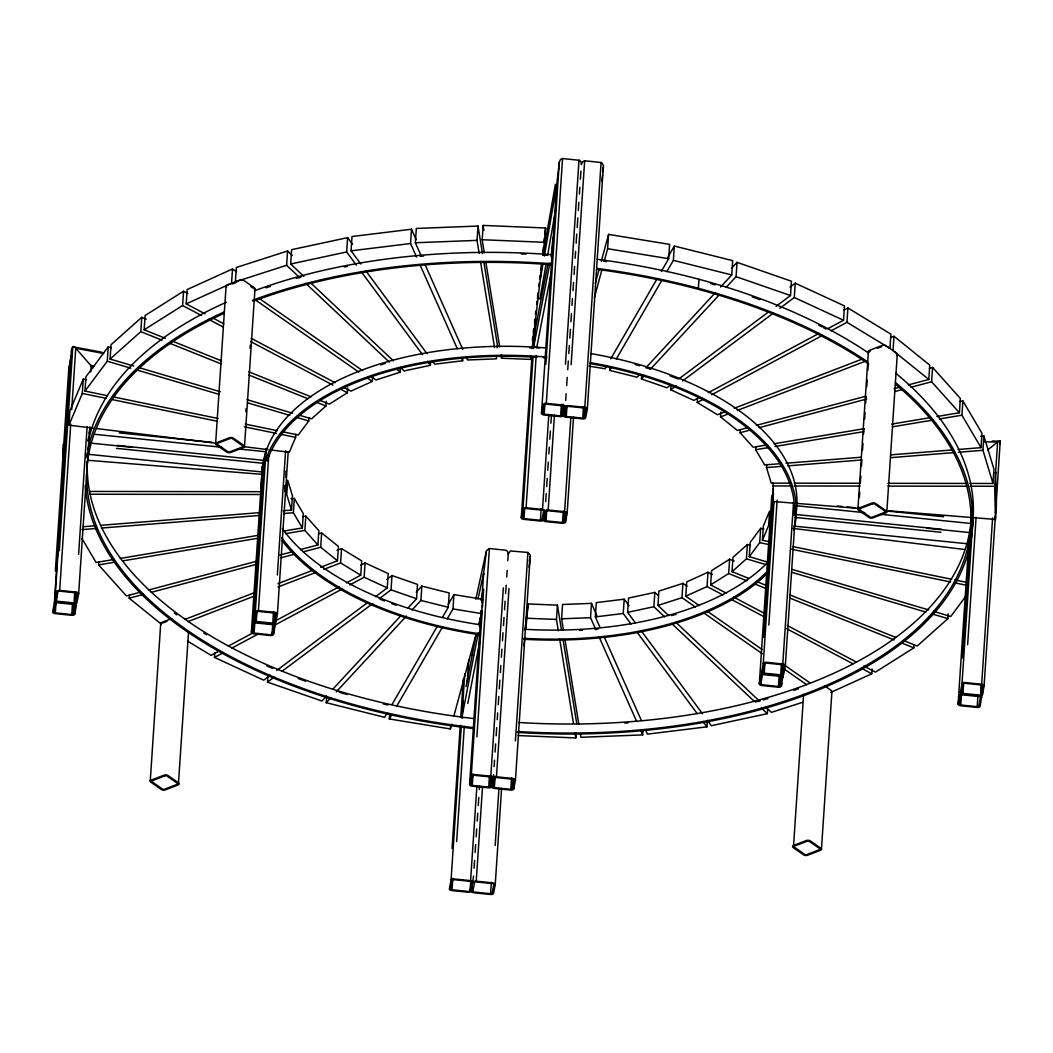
<?xml version="1.0" encoding="UTF-8"?>
<svg xmlns="http://www.w3.org/2000/svg" width="1053" height="1053" viewBox="0 0 1053 1053"><rect width="100%" height="100%" fill="white"/><g stroke="black" fill="none" stroke-linecap="round" stroke-linejoin="round"><path stroke-width="1.5" d="M70.88 358.033L68.998 367.76M92.954 367.918L75.763 348.24C71.249 342.054 70.433 354.295 71.736 357.322M55.361 571.042L68.906 367.01M54.322 603.211A2.843 1.501 3.8 0 1 57.441 602.013L73.868 603.685A2.843 1.501 3.8 0 1 76.408 605.462L74.737 614.096A2.843 1.501 3.8 0 1 71.617 615.294L55.19 613.609A2.843 1.501 3.8 0 1 52.65 611.846L54.322 603.211L70.59 358.375M57.441 602.013A2.843 1.501 3.8 0 1 54.901 600.249L71.156 355.401M59.284 550.811L72.828 346.779L101.891 352.242M55.335 612.872A1.422 0.75 3.8 0 1 54.058 611.99L55.73 603.356A1.422 0.75 3.8 0 1 57.296 602.764L73.723 604.435A1.422 0.75 3.8 0 1 74.987 605.317L73.315 613.952A1.422 0.75 3.8 0 1 71.762 614.544L55.335 612.872L55.98 603.053M56.309 600.394L57.981 591.76A1.422 0.75 3.8 0 1 59.534 591.154L75.974 592.826A1.422 0.75 3.8 0 1 77.238 593.721L75.566 602.342A1.422 0.75 3.8 0 1 74.013 602.948L57.586 601.276A1.422 0.75 3.8 0 1 56.309 600.394L56.744 593.839M93.441 428.163L68.945 425.162L69.906 410.841L83.253 379.119L86.464 379.778M54.901 600.249L56.572 591.615A2.843 1.501 3.8 0 1 59.679 590.417L70.722 424.122M71.696 409.591L75.763 348.24L103.681 353.492M68.945 425.162L82.305 393.44L83.253 379.119M107.432 395.704L84.99 391.071L85.938 376.763L108.209 346.871L111.355 347.806M71.762 614.544L72.525 603.132M73.315 613.952L73.973 604.146M74.013 602.948L74.763 591.536M75.421 598.788L75.855 592.247M78.62 554.312L87.096 426.794M90.742 371.906L91.177 365.404L94.375 365.996M74.737 614.096L74.947 610.819M75.566 602.342L76.224 592.549M73.868 603.685A2.843 1.501 3.8 0 0 76.987 602.487L78.659 593.866L89.334 433.152M89.584 430.624L89.939 426.768M84.99 391.071L107.261 361.192L108.209 346.871M133.705 366.036L110.091 359.034L111.039 344.713L141.747 317.335L146.301 319.164M140.615 592.128L126.36 595.919L98.613 564.908L98.824 561.736M110.091 359.034L140.799 331.642L141.747 317.335M165.413 338.329L144.169 329.8L145.117 315.492L183.577 291.22L187.908 293.511M161.122 623.995L129.19 598.209L129.401 595.037M150.25 781.063L160.727 623.376M144.169 329.8L182.617 305.528L183.577 291.22M204.993 313.833L186.21 303.883L187.158 289.575L232.516 268.949L236.53 271.766M178.51 782.866L168.085 775.574A2.843 1.501 3.8 0 0 164.084 775.166L151.277 780.089A2.843 1.501 3.8 0 0 150.869 782.195L161.306 789.474A2.843 1.501 3.8 0 0 165.308 789.882L178.102 784.959A2.843 1.501 3.8 0 0 178.51 782.866L188.553 631.695M215.615 443.668L226.079 285.982M232.516 268.949L231.555 283.27L186.21 303.883M270.292 675.249L263.711 680.159L214.47 657.414L214.786 652.649M245.849 411.802L246.06 408.551M250.061 348.411L250.272 345.16M244.507 446.604L254.971 288.93M261.907 471.06L262.223 466.387M251.404 632.063L253.075 623.442A2.843 1.501 3.8 0 1 256.195 622.244L272.622 623.916A2.843 1.501 3.8 0 1 275.162 625.679L273.49 634.314A2.843 1.501 3.8 0 1 270.371 635.512L253.944 633.84A2.843 1.501 3.8 0 1 251.404 632.063L262.355 467.19M253.075 623.442L263.776 462.32M252.812 632.208L254.484 623.587A1.422 0.75 3.8 0 1 256.05 622.981L272.477 624.653A1.422 0.75 3.8 0 1 273.741 625.535L272.069 634.169A1.422 0.75 3.8 0 1 270.516 634.775L254.089 633.103A1.422 0.75 3.8 0 1 252.812 632.208L253.036 628.931M256.985 611.675L256.195 622.244A2.843 1.501 3.8 0 1 253.655 620.467L264.356 459.358M253.655 620.467L255.326 611.832L266.172 448.591M254.089 633.103L254.734 623.284M255.379 615.834L255.589 612.662M255.326 611.832A2.843 1.501 3.8 0 1 258.433 610.635L268.765 455.146M286.613 265.29L287.561 250.983L236.32 267.488L235.372 281.809L286.613 265.29L299.75 277.676M303.817 276.373L290.681 264L291.628 249.679L347.622 237.649L352.492 244.243M326.377 696.191L321.928 701.008L267.501 682.12L267.923 675.763M272.069 634.169L272.727 624.39M272.766 623.165A1.422 0.75 3.8 0 0 274.32 622.573L275.991 613.938A1.422 0.75 3.8 0 0 274.728 613.057L258.288 611.385A1.422 0.75 3.8 0 0 256.735 611.977L255.063 620.612A1.422 0.75 3.8 0 0 256.34 621.494L272.766 623.165L273.53 611.74M274.293 617.387L274.609 612.504M273.49 634.314L273.819 629.404M274.32 622.573L274.965 612.793M277.347 575.004L285.6 450.658M285.495 485.367L285.073 491.725L284.929 485.512M272.622 623.916A2.843 1.501 3.8 0 0 275.728 622.718L277.413 614.083L288.18 451.948M271.384 450.039L289.351 452.237L295.603 437.364L295.814 434.191M291.484 510.086L292.431 495.779L287.706 480.221L286.758 494.528L291.484 510.086L283.283 510.744M283.007 531.186L302.343 527.948L293.379 512.732L294.327 498.424L291.049 498.688M282.257 431.704L298.289 435.007L308.74 420.989L308.95 417.817M302.343 527.948L303.29 513.64L294.327 498.424M300.474 549.574L317.888 544.941L304.87 530.396L305.831 516.088L302.606 516.628M298.973 415.093L311.57 418.831L325.969 405.984L326.285 401.219M317.888 544.941L318.835 530.62L305.831 516.088M320.678 567.225L337.473 560.775L320.704 547.231L321.652 532.923L318.493 533.766M356.401 265.145L346.674 251.957L347.622 237.649M360.784 264L351.057 250.825L352.005 236.517L411.499 229.225L416.172 239.742M387.083 713.078L384.635 717.304L326.259 702.706L326.68 696.349M320.23 400.482L329.339 404.141L347.372 392.769L347.687 387.991M337.473 560.775L338.434 546.454L321.652 532.923M341.541 548.626L361.692 560.867L360.745 575.175L340.58 562.934L341.541 548.626L336.96 550.39M343.726 387.293L350.952 391.124L372.222 381.449L372.538 376.684M349.767 584.941L364.154 577.241L365.115 562.921L388.202 573.582L387.254 587.903L375.421 596.735M370.669 376.25L376.026 379.988L400.048 372.249L400.364 367.471M416.567 257.064L410.552 243.533L411.499 229.225M379.212 598.696L391.045 589.864L391.992 575.557L417.514 584.402L416.567 598.723L407.656 608.344M421.371 256.287L415.356 242.756L416.317 228.448L477.983 226.066L482.498 253.655M451.671 724.214L450.381 728.952L389.334 718.962L389.649 714.184M400.548 367.563L404.128 370.946L430.374 365.299L430.585 362.127M411.986 610.056L420.897 600.434L421.845 586.113L449.223 592.957L448.275 607.278L442.563 617.15M432.822 361.534L434.771 364.167L462.662 360.758L462.872 357.572M479.154 253.365L477.035 240.374L477.983 226.066M447.262 618.795L452.974 608.924L453.922 594.603L482.55 599.302L481.59 613.609L478.602 624.666M484.301 252.72L482.182 239.729L483.13 225.421L545.612 227.988L543.124 255.313M450.381 728.952L450.592 725.767M452.066 848.415L460.24 725.359M460.753 717.646L463.32 678.895M501.61 788.421L495.226 884.638L493.554 893.273A2.843 1.501 3.8 0 1 490.435 894.471L474.008 892.799A2.843 1.501 3.8 0 1 471.468 891.022A2.843 1.501 3.8 0 1 468.348 892.22L451.921 890.548A2.843 1.501 3.8 0 1 449.381 888.771L451.053 880.15L461.306 725.872M461.819 718.001L464.755 673.92M462.846 717.949A2.843 2.409 11 0 1 462.135 716.158L463.07 702.154A2.843 2.409 11 0 1 463.346 701.259M452.066 889.811A1.422 0.75 3.8 0 1 450.789 888.916L452.461 880.295A1.422 0.75 3.8 0 1 454.027 879.689L470.454 881.361A1.422 0.75 3.8 0 1 471.718 882.256L470.046 890.877A1.422 0.75 3.8 0 1 468.493 891.483L452.066 889.811L452.829 878.347M456.647 841.61L464.307 726.346M467.216 682.515L468.73 659.797M496.608 355.677L496.397 358.862L467.479 359.981L466.137 356.967M497.134 347.727L497.345 344.542L483.814 261.776M479.497 626.574L480.523 617.137M480.734 614.031L480.945 610.911M507.796 560.722L508.23 554.181L510.415 550.943L527.922 552.47L530.278 555.049L515.443 780.247L513.772 788.881A2.843 1.501 3.8 0 1 510.666 790.079L494.226 788.394A2.843 1.501 3.8 0 1 491.685 786.63A2.843 1.501 3.8 0 1 488.579 787.828L472.139 786.157A2.843 1.501 3.8 0 1 469.612 784.38L481.129 610.885M481.721 602.026L483.63 573.24L486.499 550.601L489.408 548.547L505.835 550.219L507.704 551.496L508.23 554.181M469.612 784.38L471.283 775.745L482.248 610.503M482.471 607.226L483.669 589.232M471.02 784.524L472.692 775.89A1.422 0.75 3.8 0 1 474.245 775.298L490.685 776.969A1.422 0.75 3.8 0 1 491.948 777.851L490.277 786.486A1.422 0.75 3.8 0 1 488.724 787.078L472.284 785.406A1.422 0.75 3.8 0 1 471.02 784.524L471.454 777.983M472.284 785.406L473.047 773.955M531.225 356.164L530.844 359.415L501.544 358.217L501.754 355.032M476.891 736.889L489.408 548.547M470.046 890.877L470.704 881.058M495.226 884.638A2.843 1.501 3.8 0 0 492.686 882.875L476.246 881.203A2.843 1.501 3.8 0 0 473.139 882.388A2.843 1.501 3.8 0 0 470.599 880.624L476.904 785.643M473.56 876.096L471.468 891.022M474.074 868.225L474.6 860.354M475.127 852.482L475.64 844.611M476.167 836.74L476.693 828.869M477.22 820.998L477.733 813.127M478.246 805.532L478.786 797.384M479.312 789.513L479.536 785.986M472.876 891.167L474.548 882.532A1.422 0.75 3.8 0 1 476.114 881.94L492.541 883.612A1.422 0.75 3.8 0 1 493.804 884.494L492.133 893.128A1.422 0.75 3.8 0 1 490.58 893.721L474.153 892.049A1.422 0.75 3.8 0 1 472.876 891.167L473.1 887.89M476.246 881.203L482.511 787.039M488.724 787.078L489.461 775.943M515.443 780.247A2.843 1.501 3.8 0 0 512.903 778.47L496.476 776.798A2.843 1.501 3.8 0 0 493.357 777.996A2.843 1.501 3.8 0 0 490.816 776.232L503.334 587.89M490.277 786.486L490.935 776.666M493.581 774.758L491.685 786.63M494.12 766.65L494.541 760.161M495.081 752.053L495.621 743.945M496.16 735.823L496.713 727.61M497.24 719.607L497.687 712.881M498.227 704.694L498.78 696.52M499.28 688.794L499.859 680.159M500.359 672.577L500.833 665.43M501.386 657.256L501.926 649.069M502.465 640.895L503.018 632.708M503.492 625.535L504.032 617.427M504.532 609.805L505.098 601.21M505.624 593.444L506.164 585.257M506.704 577.083L507.151 570.397M493.107 786.775L494.778 778.141A1.422 0.75 3.8 0 1 496.332 777.548L512.758 779.22A1.422 0.75 3.8 0 1 514.035 780.102L512.363 788.736A1.422 0.75 3.8 0 1 510.797 789.329L494.37 787.657A1.422 0.75 3.8 0 1 493.107 786.775L493.541 780.22M494.37 787.657L495.134 776.166M496.476 776.798L508.981 588.469M490.58 893.721L491.343 882.269M495.16 845.533L498.964 788.21M530.844 359.415L531.054 356.243M573.543 416.883L567.133 513.456L565.461 522.091A2.843 1.501 3.8 0 1 562.341 523.288L545.915 521.617A2.843 1.501 3.8 0 1 543.374 519.84A2.843 1.501 3.8 0 1 540.255 521.038L523.828 519.366A2.843 1.501 3.8 0 1 521.288 517.589L531.949 357.02M532.594 347.437L533.674 331.076M521.288 517.589L522.959 508.968L533.068 356.743M533.621 348.556L534.924 328.918M535.069 326.614L535.569 319.098M522.709 517.734L524.381 509.112A1.422 0.75 3.8 0 1 525.934 508.507L542.361 510.178A1.422 0.75 3.8 0 1 543.638 511.06L541.966 519.695A1.422 0.75 3.8 0 1 540.4 520.3L523.973 518.629A1.422 0.75 3.8 0 1 522.709 517.734L523.144 511.205M539.702 347.977L536.714 347.674A2.843 2.409 11 0 1 534.042 344.976L534.977 330.971L548.086 263.303M523.973 518.629L524.618 508.849M522.959 508.968A2.843 1.501 3.8 0 1 526.079 507.77L536.174 355.796M510.797 789.329L511.561 777.877M515.404 740.812L527.922 552.47M512.363 788.736L513.008 778.917M513.772 788.881L513.996 785.604M525.816 629.628L528.119 603.935L557.419 605.146L561.394 629.483M551.127 256.827L552.957 238.175A2.843 2.409 11 0 1 553.233 237.267M541.518 413.197L556.576 186.513L559.275 162.399L560.433 159.543L562.565 158.529L579.505 160.319L580.861 161.622L581.361 164.637L582.506 161.793L584.652 160.78L601.579 162.57L603.408 165.334L587.35 409.064L585.679 417.686A2.843 1.501 3.8 0 1 582.572 418.883L566.132 417.212A2.843 1.501 3.8 0 1 563.605 415.448A2.843 1.501 3.8 0 1 560.486 416.646L544.059 414.974A2.843 1.501 3.8 0 1 541.518 413.197L543.19 404.563A2.843 1.501 3.8 0 1 546.296 403.365L562.736 405.036A2.843 1.501 3.8 0 1 565.277 406.813A2.843 1.501 3.8 0 1 568.383 405.616L584.81 407.287A2.843 1.501 3.8 0 1 587.35 409.064M545.862 364.206L559.275 162.399M542.927 413.342L544.598 404.707A1.422 0.75 3.8 0 1 546.152 404.115L562.592 405.787A1.422 0.75 3.8 0 1 563.855 406.669L562.184 415.303A1.422 0.75 3.8 0 1 560.63 415.896L544.204 414.224A1.422 0.75 3.8 0 1 542.927 413.342L543.256 408.446M544.204 414.224L544.849 404.431M546.296 403.365L562.565 158.529M540.4 520.3L541.163 508.889M567.133 513.456A2.843 1.501 3.8 0 0 564.592 511.679L548.165 510.007A2.843 1.501 3.8 0 0 545.046 511.205A2.843 1.501 3.8 0 0 542.506 509.441L548.81 414.461M545.678 501.61L546.217 493.62M546.678 486.657L547.218 478.47M547.757 470.296L548.31 462.109M548.85 453.922L549.297 447.222M549.824 439.233L550.377 431.006M550.89 423.24L551.456 414.645M546.059 520.866A1.422 0.75 3.8 0 1 544.783 519.985L546.454 511.35A1.422 0.75 3.8 0 1 548.021 510.758L564.447 512.429A1.422 0.75 3.8 0 1 565.711 513.311L564.039 521.946A1.422 0.75 3.8 0 1 562.486 522.538L546.059 520.866L546.81 509.455M548.165 510.007L554.47 415.027M560.63 415.896L561.394 404.47M565.448 364.233L578.992 160.201M562.184 415.303L562.921 404.286M565.698 400.351L566.145 393.73M566.685 385.543L567.225 377.356M567.738 369.682L568.317 360.995M568.804 353.532L569.344 345.463M569.831 338.092L570.423 329.313M570.923 321.731L571.463 313.544M572.003 305.357L572.45 298.644M572.99 290.641L573.53 282.454M574.069 274.425L574.596 266.356M575.135 258.275L575.596 251.364M576.136 243.177L576.741 234.069M577.176 227.606L577.821 217.918M578.308 210.455L578.86 202.281M579.4 194.094L579.861 187.237M580.387 179.168L580.927 171.099M565.013 415.593L566.685 406.958A1.422 0.75 3.8 0 1 568.238 406.353L584.665 408.037A1.422 0.75 3.8 0 1 585.942 408.919L584.27 417.541A1.422 0.75 3.8 0 1 582.717 418.146L566.277 416.475A1.422 0.75 3.8 0 1 565.013 415.593L565.343 410.696M566.277 416.475L566.935 406.682M571.095 364.812L584.652 160.78M562.486 522.538L563.25 511.139M558.314 630.813L556.458 619.454L557.419 605.146M564.592 511.679L570.858 417.291M564.039 521.946L564.698 512.14M565.461 522.091L565.672 518.813M563.46 630.168L561.604 618.809L562.552 604.488L591.47 603.369L596.814 615.4M582.717 418.146L583.467 406.721M584.81 407.287L601.079 162.452M584.27 417.541L584.915 407.761M585.994 412.973L586.218 409.538M604.198 261.355L607.62 248.705L608.568 234.398L669.616 244.388L668.668 258.709L661.323 271.398M518.142 735.56L575.82 737.929L576.136 733.164M595.866 629.707L590.522 617.69L591.47 603.369M639.329 374.829L637.104 377.237L609.726 370.393L609.937 367.207M600.013 627.43L595.34 616.913L596.288 602.606L624.192 599.183L629.049 605.778M631.023 624.034L623.231 613.491L624.192 599.183M670.906 384.858L666.957 387.794L641.435 378.948L641.659 375.763M635.407 622.902L627.627 612.359L628.575 598.051L654.834 592.405L658.415 595.787M666.839 271.635L673.367 260.354L674.315 246.047L732.691 260.644L731.743 274.951L720.607 286.995M580.44 734.046L580.966 737.284L642.646 734.902L642.962 730.137M664.627 616.847L653.874 606.712L654.834 592.405M699.6 397.35L693.848 400.43L670.748 389.768L671.064 384.99M668.694 615.544L657.954 605.422L658.902 591.102L682.923 583.362L686.951 586.166M698.376 288.311L698.968 279.269M695.375 607.028L681.975 597.683L682.923 583.362M725.056 411.789L717.422 414.724L697.257 402.496L697.573 397.718M699.179 605.567L685.779 596.209L686.74 581.901L707.998 572.227L712.341 574.53M685.779 596.209L707.05 586.547L707.998 572.227M746.788 427.913L737.297 430.44L720.528 416.896L720.844 412.118M726.531 593.313L710.63 584.902L711.591 570.594L729.624 559.209L734.178 561.038M726.057 287.495L736.073 276.663L737.034 262.342L791.448 281.23L790.5 295.538L776.048 306.344M645.45 729.624L647.45 734.125L706.945 726.833L707.366 720.476M710.63 584.902L728.663 573.516L729.624 559.209M767.624 444.84L753.132 447.262L740.114 432.73L740.325 429.545M748.736 578.373L732.032 571.674L732.98 557.366L747.38 544.519L750.539 545.454M732.032 571.674L746.432 558.84L747.38 544.519M781.023 463.623L764.623 464.926L755.659 449.71L755.87 446.538M768.15 562.276L749.262 556.668L750.21 542.361L760.661 528.343L763.873 529.001M749.262 556.668L759.713 542.664L760.661 528.343M790.948 483.156L771.244 483.13L766.518 467.571L766.729 464.399M762.398 540.294L763.346 525.987L769.598 511.113L768.651 525.421L762.398 540.294L768.808 541.624M783.406 672.485L781.418 686.003A2.843 1.501 3.8 0 1 778.299 687.201L761.872 685.529A2.843 1.501 3.8 0 1 759.331 683.752L771.836 495.41M858.234 508.349L773.284 501.491L773.139 482.761M763.504 637.46L773.402 488.421M760.74 683.897L762.411 675.263A1.422 0.75 3.8 0 1 763.978 674.67L780.405 676.342A1.422 0.75 3.8 0 1 781.668 677.224L779.997 685.858A1.422 0.75 3.8 0 1 778.443 686.451L762.017 684.779A1.422 0.75 3.8 0 1 760.74 683.897L761.174 677.382M764.083 634.485L773.428 493.646M795.844 507.414L785.327 665.772L783.656 674.394A2.843 1.501 3.8 0 1 780.549 675.592L764.109 673.92A2.843 1.501 3.8 0 1 761.582 672.156L763.254 663.522L774.021 501.386M762.991 672.301L764.662 663.666A1.422 0.75 3.8 0 1 766.215 663.074L782.655 664.746A1.422 0.75 3.8 0 1 783.919 665.628L782.247 674.262A1.422 0.75 3.8 0 1 780.694 674.855L764.254 673.183A1.422 0.75 3.8 0 1 762.991 672.301L763.32 667.405M764.254 673.183L764.912 663.377M768.835 625.021L777.14 500.136M779.825 308.305L794.291 297.512L795.239 283.191L844.493 305.936L843.532 320.257L827.711 328.733M707.445 720.436L711.328 725.701L767.321 713.671L767.637 708.906M778.443 686.451L779.207 674.999M779.997 685.858L781.444 663.403M782.089 670.866L782.537 664.14M785.327 665.772A2.843 1.501 3.8 0 0 782.787 663.995L793.528 502.439M781.418 686.003L781.629 682.739M782.247 674.262L782.892 664.443M783.972 669.655L784.195 666.259M793.58 845.454L806.387 840.531A2.843 1.501 3.8 0 1 810.389 840.939L820.813 848.218A2.843 1.501 3.8 0 1 820.419 850.324L807.612 855.233A2.843 1.501 3.8 0 1 803.61 854.839L793.172 847.547A2.843 1.501 3.8 0 1 793.58 845.454L803.623 694.269M846.954 322.31L847.915 308.002L890.891 334.104L889.943 348.411L846.954 322.31L831.12 330.8M821.445 849.35L831.923 691.676M857.919 509.02L868.396 351.347M858.537 510.152A2.843 1.501 3.8 0 1 858.945 508.059L871.752 503.137A2.843 1.501 3.8 0 1 875.741 503.545L886.178 510.823A2.843 1.501 3.8 0 1 885.77 512.929L872.976 517.852A2.843 1.501 3.8 0 1 868.975 517.444L858.537 510.152L858.761 506.901M859.406 497.148L859.735 492.277M860.38 482.524L860.814 476.022M861.459 466.268L861.894 459.766M862.539 450.013L862.973 443.51M863.618 433.757L863.934 428.874M864.592 419.12L865.013 412.618M865.671 402.865L866.092 396.362M866.751 386.609L867.185 380.107M867.83 370.353L868.146 365.483M893.997 336.262L893.049 350.583L928.812 379.449L929.76 365.141L893.997 336.262L890.943 337.434M830.83 692.4L871.792 673.775L872.108 669.01M886.81 511.955L897.274 354.282M863.815 666.009L875.372 672.13L913.833 647.871L914.043 644.686M936.828 416.527L959.388 412.75L931.629 381.752L932.589 367.431L929.417 368.274M959.388 412.75L960.336 398.442L932.589 367.431M903.54 640.54L917.202 646.015L947.911 618.637L948.226 613.873M958.085 449.486L981.041 447.657L961.915 415.198L962.876 400.89L959.652 401.43M982.278 691.071L980.172 706.221A2.843 1.501 3.8 0 1 977.052 707.419L960.626 705.747A2.843 1.501 3.8 0 1 958.085 703.983L968.536 546.507M962.231 658.007L970.063 540.097M970.326 536.253L970.537 533.002M959.823 699.218L960.033 695.954M962.811 655.045L970.892 533.292M995.361 516.246L984.081 685.99L982.41 694.625A2.843 1.501 3.8 0 1 979.303 695.822L962.863 694.151A2.843 1.501 3.8 0 1 960.336 692.374L962.008 683.752L972.656 523.262M960.77 705.01A1.422 0.75 3.8 0 1 959.494 704.115L961.165 695.493A1.422 0.75 3.8 0 1 962.732 694.888L979.158 696.56A1.422 0.75 3.8 0 1 980.422 697.455L978.75 706.076A1.422 0.75 3.8 0 1 977.197 706.681L960.77 705.01L961.494 693.993M973.143 517.392L972.893 521.024A444.656 234.977 3.8 0 0 895.866 373.315M961.744 692.519L963.416 683.897A1.422 0.75 3.8 0 1 964.969 683.292L981.409 684.963A1.422 0.75 3.8 0 1 982.673 685.845L981.001 694.48A1.422 0.75 3.8 0 1 979.448 695.085L963.008 693.414A1.422 0.75 3.8 0 1 961.744 692.519L962.179 685.99M963.008 693.414L963.745 682.383M967.628 644.765L976.092 517.26M981.041 447.657L981.988 433.336L962.876 400.89M969.997 483.432L992.992 483.472L982.936 450.289L983.884 435.981L980.606 436.245M977.197 706.681L977.961 695.23M992.992 483.472L993.94 469.151L983.884 435.981M980.856 690.952L981.291 684.358M995.454 519.432L994.677 486.275L995.625 471.968L996.401 505.124L995.454 519.432L886.007 510.6M981.001 694.48L992.597 517.931M995.572 473.139L997.625 442.049L1000.245 440.773L995.572 512.982M982.41 694.625L982.633 691.36M89.729 429.874L89.36 432.572M973.077 519.761L972.88 521.906M89.65 430.914L89.281 433.77M266.212 450L266.317 448.894M601.816 181.353L602.54 174.93M602.895 171.705L603.435 166.887M532.37 340.224L532.752 336.973M533.318 332.09L533.713 328.839M534.476 322.336L534.858 319.085M535.437 314.202L535.819 310.951M536.582 304.435L536.977 301.184M537.543 296.314L537.938 293.05M538.702 286.548L539.083 283.296M539.663 278.413L540.044 275.162M540.623 270.279L541.189 265.409M542.729 252.391L543.309 247.508M543.888 242.638L544.454 237.754M544.849 234.503L545.612 227.988M532.186 348.03L542.163 263.447M529.054 567.08L530.317 556.418M525.039 629.957L528.119 603.935M523.894 645.897L524.67 639.395M266.159 449.67L265.961 451.75L238.149 448.92M970.59 533.173L970.392 535.266M972.84 521.577L971.88 526.776M261.934 472.363L263.829 462.596M266.093 450.171L264.185 460.766M542.953 255.129L555.418 184.288M540.255 279.269L542.966 263.803M544.335 256.076L556.576 186.513L556.603 188.053M546.165 263.487L539.952 298.802L537.241 298.091M547.586 255.471L555.51 210.416M87.886 440.97L88.452 438.087M466.058 686.688L476.364 633.524M462.135 716.158L478.312 632.642M534.042 344.976L549.929 263.013M467.795 703.391L479.786 641.527M536.714 347.674L551.39 271.898M543.374 519.84L545.046 511.205M563.605 415.448L565.277 406.813M759.331 683.752L761.003 675.118A2.843 1.501 3.8 0 1 764.109 673.92M999.784 444.037L1000.35 441.154L992.189 441.023M958.085 703.983L959.757 695.349A2.843 1.501 3.8 0 1 962.863 694.151M475.811 599.262L486.144 551.93M478.023 598.907L483.63 573.24L483.669 574.609M480.997 600.223L482.919 591.417M529.277 561.157L529.962 557.998M481.695 602.461L482.55 599.302M453.804 716.316L476.035 634.156M595.314 283.375L599.157 269.16M601.302 261.262L608.568 234.398M594.366 297.696L601.632 270.832M448.209 604.488L453.922 594.603M391.979 704.615L437.666 625.614M389.334 718.962L391.782 714.724M396.678 706.26L442.365 627.259M667.786 257.327L674.315 246.047M606.66 365.917L605.027 368.747L589.127 366.141M610.74 358.862L656.427 279.874M609.726 370.393L611.359 367.576M616.255 359.099L661.942 280.111M966.233 595.682L950.741 616.479L933.419 611.332M416.277 592.128L421.845 586.113M333.051 688.965L400.969 615.571M326.259 702.706L330.708 697.902M336.276 691.874L406.419 616.071M731.466 268.37L737.034 262.342M646.015 367.615L715.04 293.01M641.435 378.948L644.778 375.329M650.346 369.313L719.383 294.708M987.661 449.934L997.625 442.049L984.516 441.839M386.741 579.479L391.992 575.557M789.987 287.127L795.239 283.191M276.86 670.34L367.536 602.619M267.501 682.12L274.07 677.211M281.954 671.327L372.644 603.606M678.79 378.962L768.163 312.228M670.748 389.768L676 385.832M682.581 380.936L773.257 313.215M360.797 565.237L365.115 562.921M843.585 310.319L847.915 308.002M219.682 650.728L211.048 655.348L187.473 641.04M228.317 646.094L252.786 632.998M275.82 620.665L339.145 586.745M346.345 582.888L360.745 575.175M708.235 392.716L819.063 333.353M214.47 657.414L223.104 652.794M231.739 648.161L259.091 633.511M274.912 625.034L342.567 588.798M697.257 402.496L703.022 399.403M711.657 394.783L822.485 335.42M232.279 284.007L236.543 282.362M171.705 618.585L161.754 622.415A2.843 1.501 3.8 0 0 161.346 624.521M162.649 623.047L166.914 621.402M877.425 348.267L881.69 346.634M184.802 619.454L255.037 592.457M277.939 583.652L313.044 570.16M734.217 408.274L862.46 358.981M187.908 621.625L253.562 596.393M277.992 586.995L316.15 572.332M323.784 569.397L340.58 562.934M720.528 416.896L728.163 413.961M737.324 410.446L865.566 361.14M657.954 605.422L681.975 597.683M802.452 702.364L771.388 712.368L765.426 706.747M756.291 425.373L865.5 396.31M893.997 388.728L900.328 387.043M908.239 384.924L928.812 379.449M148.526 590.022L256.155 561.367M279.901 555.049L292.563 551.68M740.114 432.73L749.618 430.203M759.108 427.676L866.737 399.021M895.234 391.44L901.565 389.755M911.056 387.228L931.629 381.752M129.19 598.209L143.432 594.418M151.342 592.312L255.813 564.5M281.138 557.761L295.38 553.97M303.29 551.864L320.704 547.231M290.681 264L346.674 251.957M627.627 612.359L653.874 606.712M774.073 443.761L864.316 428.663M891.707 424.083L930.378 417.607M755.659 449.71L768.558 447.551M774.995 446.485L863.631 431.651M892.628 426.794L932.919 420.055M939.355 418.976L961.915 415.198M113.803 559.498L96.086 562.46L81.95 538.478M120.253 558.419L258.827 535.227M98.613 564.908L114.724 562.21M122.793 560.867L258.143 538.215M285.534 533.634L304.87 530.396M351.057 250.825L410.552 243.533M595.34 616.913L623.231 613.491M785.946 463.228L861.354 457.213M890.864 454.857L953.162 449.881M766.518 467.571L781.273 466.4M787.841 465.874L861.617 459.977M891.128 457.621L953.426 452.645M958.335 452.264L982.936 450.289M83.266 526.711L94.744 525.802M101.299 525.276L260.328 512.574M81.884 529.62L96.639 528.448M101.562 528.053L258.946 515.483M283.533 513.522L293.379 512.732M415.356 242.756L477.035 240.374M561.604 618.809L590.522 617.69M794.238 483.169L859.946 483.261M887.863 483.314L966.707 483.432M772.928 485.933L790.987 485.959M794.278 485.973L859.985 486.065M887.903 486.117L966.746 486.236M970.037 486.236L994.677 486.275M89.61 491.435L262.079 491.698M89.65 494.239L260.486 494.489M482.182 239.729L544.664 242.308M527.158 618.243L556.458 619.454M88.676 460.345L263.474 474.469M119.173 432.875L212.416 442.365M837.306 505.953L842.216 506.454M847.125 506.954L855.299 507.783M886.389 510.942L943.633 516.773M94.191 434.27L221.788 447.262M795.963 505.69L864.671 512.679M881.032 514.338L970.998 523.499M117.054 445.406L264.29 460.385M795.923 514.483L941.514 529.29M90.782 443.129L131.678 447.288M926.693 528.185L969.234 532.515M116.488 448.367L263.711 463.346M795.357 517.444L940.948 532.265M88.636 454.343L262.039 471.981M793.686 526.079L967.075 543.73M526.079 507.77L542.506 509.441M59.679 590.417L76.119 592.089A2.843 1.501 3.8 0 1 78.659 593.866M258.433 610.635L274.872 612.319A2.843 1.501 3.8 0 1 277.413 614.083M782.787 663.995L766.36 662.324A2.843 1.501 3.8 0 0 763.254 663.522M470.546 655.071L473.534 655.374M490.816 776.232L474.39 774.56A2.843 1.501 3.8 0 0 471.283 775.745M470.599 880.624L454.172 878.952A2.843 1.501 3.8 0 0 451.053 880.15M96.705 428.571L215.878 443.221M243.638 446.63L268.12 449.631M793.146 528.435L964.561 549.495M607.62 248.705L668.668 258.709M452.974 608.924L481.59 613.609M113.856 397.02L218.103 418.489M245.362 424.109L277.439 430.716M82.305 393.44L106.353 398.389M112.776 399.719L217.023 421.187M244.283 426.794L276.36 433.402M281.177 434.389L295.603 437.364M792.87 546.573L951.649 579.268M954.847 579.94L967.681 582.572M759.713 542.664L769.335 544.638M791.79 549.271L950.556 581.967M953.768 582.625L966.601 585.271M673.367 260.354L731.743 274.951M420.897 600.434L448.275 607.278M139.996 367.905L220.274 391.729M247.034 399.679L292.681 413.224M107.261 361.192L130.875 368.195M137.166 370.064L219.024 394.362M247.35 402.772L289.851 415.382M297.723 417.725L308.74 420.989M791.764 569.291L928.707 609.937M746.432 558.84L765.32 564.447M792.08 572.384L925.877 612.096M932.168 613.965L947.911 618.637M736.073 276.663L790.5 295.538M391.045 589.864L416.567 598.723M171.481 340.764L221.578 360.876M248.89 371.841L311.122 396.836M140.799 331.642L162.044 340.172M169.638 343.225L221.235 363.943M248.561 374.907L307.752 398.679M316.861 402.338L325.969 405.984M756.317 581.427L765.426 585.086M789.711 594.827L895.958 637.486M728.663 573.516L746.88 580.835M754.475 583.875L766.61 588.759M789.381 597.893L894.102 639.948M901.697 642.988L913.833 647.871M794.291 297.512L843.532 320.257M364.154 577.241L387.254 587.903M213.667 318.427L223.776 323.784M251.233 338.329L335.051 382.7M182.617 305.528L201.413 315.479M208.639 319.309L223.091 326.957M250.548 341.488L332.919 385.108M340.145 388.939L347.372 392.769M733.757 597.143L765.544 613.978M787.223 625.456L856.589 662.192M707.05 586.547L722.95 594.958M731.624 599.552L763.412 616.387M786.538 628.628L853.009 663.824M861.683 668.418L871.792 673.775M824.775 685.99L831.291 690.544A2.843 1.501 3.8 0 1 831.251 692.466M250.64 286.39L253.246 288.219M259.486 298.631L362.627 370.643M707.221 611.174L762.135 649.517M784.919 665.404L810.362 683.173M255.668 300.105L358.823 372.104M366.852 377.711L372.222 381.449M703.404 612.635L762.346 653.781M783.787 668.747L806.559 684.634M287.561 250.983L292.339 255.484M675.855 622.31L759.45 701.114M310.977 283.139L393.374 360.81M671.788 623.6L754.185 701.285M761.345 708.037L767.321 713.671M305.712 283.31L389.307 362.114M396.468 368.866L400.048 372.249M641.251 630.813L702.575 713.842M636.868 631.945L697.218 713.658M703.049 721.568L706.945 726.833M365.654 270.595L426.978 353.624M361.271 271.727L422.595 354.756M427.452 361.35L430.374 365.299M604.027 636.446L641.435 720.607M599.21 637.223L636.631 721.384M640.632 730.4L642.646 734.902M425.386 265.303L462.793 349.451M419.897 264.579L457.318 348.727M461.319 357.744L462.662 360.758M565.053 639.908L578.847 724.306M562.986 639.224L576.768 723.622M559.643 638.934L573.437 723.332M575.03 733.059L575.82 737.929M483.13 225.421L483.919 230.291M485.894 262.447L499.688 346.845M501.004 354.966L501.544 358.217M480.484 261.473L494.541 347.503M285.876 471.191L286.034 477.417M63.72 453.395L63.496 443.918L62.654 462.965M590.312 362.64A267.923 141.589 3.8 0 1 793.725 530.159M767.479 573.201A267.923 141.589 3.8 0 1 523.762 639.25M479.747 634.762A267.923 141.589 3.8 0 1 281.875 540.4M261.42 488.618A267.923 141.589 3.8 0 1 546.744 357.072M676.171 614.254A267.923 141.589 3.8 0 1 671.538 615.61M598.143 629.01A267.923 141.589 3.8 0 1 595.05 629.286M582.559 630.194A267.923 141.589 3.8 0 1 579.413 630.378M396.139 605.251A267.923 141.589 3.8 0 1 391.742 603.672M384.503 600.934A267.923 141.589 3.8 0 1 380.238 599.236M261.96 477.97A267.923 141.589 3.8 0 1 545.744 347.911M590.917 353.597A267.923 141.589 3.8 0 1 795.673 515.233M766.979 571.608A266.146 140.641 3.8 0 1 523.789 638.315M480.379 633.906A266.146 140.641 3.8 0 1 281.691 537.649M266.988 461.227A266.146 140.641 3.8 0 1 537.069 357.309M543.44 357.757A266.146 140.641 3.8 0 1 546.625 358.007M589.917 363.535A266.146 140.641 3.8 0 1 794.515 513.087M794.423 511.929A266.146 140.641 3.8 0 1 793.896 515.062M768.637 561.46A266.146 140.641 3.8 0 1 524.394 629.273M480.984 624.863A266.146 140.641 3.8 0 1 282.296 528.606M380.646 364.851A266.146 140.641 3.8 0 1 385.214 363.469M529.712 347.819A266.146 140.641 3.8 0 1 532.897 347.977M634.998 364.443A266.146 140.641 3.8 0 1 639.553 365.733M645.581 367.523A266.146 140.641 3.8 0 1 650.056 368.919M669.984 375.842A266.146 140.641 3.8 0 1 677.553 378.804M895.261 382.357A444.656 234.977 3.8 0 1 918.808 628.838A444.656 234.977 3.8 0 1 517.405 732.44M473.889 728.623A444.656 234.977 3.8 0 1 85.214 485.591M86.32 457.673A444.656 234.977 3.8 0 1 87.096 453.106M87.715 450.065A444.656 234.977 3.8 0 1 224.131 311.978M252.417 300.329A444.656 234.977 3.8 0 1 551.575 263.763M596.748 268.383A444.656 234.977 3.8 0 1 867.883 361.982M972.577 524.131A444.656 234.977 3.8 0 1 972.182 527.198M798.424 688.767A444.656 234.977 3.8 0 1 793.896 690.347M767.9 698.587A444.656 234.977 3.8 0 1 763.254 699.916M760.148 700.785A444.656 234.977 3.8 0 1 755.435 702.048M628.036 722.858A444.656 234.977 3.8 0 1 624.85 723.082M387.965 704.983A444.656 234.977 3.8 0 1 383.239 703.904M347.161 694.546A444.656 234.977 3.8 0 1 339.263 692.242M305.66 681.238A444.656 234.977 3.8 0 1 298.262 678.54M272.78 668.431A444.656 234.977 3.8 0 1 266.778 665.851M206.572 634.762A444.656 234.977 3.8 0 1 203.795 633.064M176.904 614.86A444.656 234.977 3.8 0 1 174.298 612.912M88.32 441.023A444.656 234.977 3.8 0 1 226.211 302.277M254.497 290.746A444.656 234.977 3.8 0 1 552.167 254.721M597.354 259.341A444.656 234.977 3.8 0 1 868.488 352.952M895.498 384.227A442.879 234.029 3.8 0 1 916.663 628.852A442.879 234.029 3.8 0 1 518.037 731.532M473.705 727.649A442.879 234.029 3.8 0 1 108.749 550.785A442.879 234.029 3.8 0 1 224.263 313.228M252.917 301.355A442.879 234.029 3.8 0 1 552.285 264.751M596.577 269.318A442.879 234.029 3.8 0 1 868.712 364.009M971.577 506.664A442.879 234.029 3.8 0 1 518.642 722.49M474.298 718.62A442.879 234.029 3.8 0 1 87.412 461.332M265.988 287.811A442.879 234.029 3.8 0 1 270.424 286.311M296.262 278.361A442.879 234.029 3.8 0 1 300.947 277.071M344.265 266.962A442.879 234.029 3.8 0 1 347.411 266.343M420.318 256.3A442.879 234.029 3.8 0 1 423.622 256.024M521.248 253.918A442.879 234.029 3.8 0 1 526 254.102M543.401 255.05A442.879 234.029 3.8 0 1 546.56 255.26M603.461 261.118A442.879 234.029 3.8 0 1 606.594 261.552M710.459 283.468A442.879 234.029 3.8 0 1 715.198 284.837M752.211 296.841A442.879 234.029 3.8 0 1 759.818 299.605M818.865 325.285A442.879 234.029 3.8 0 1 821.682 326.733M823.17 327.496A442.879 234.029 3.8 0 1 826.105 329.036M869.015 352.479A2.843 1.501 3.8 0 1 869.423 350.386L882.217 345.463A2.843 1.501 3.8 0 1 886.218 345.871L896.656 353.15A2.843 1.501 3.8 0 1 896.616 355.072M869.975 351.202A1.422 0.75 3.8 0 1 870.318 351.004M226.711 287.127A2.843 1.501 3.8 0 1 227.119 285.021L239.913 280.098A2.843 1.501 3.8 0 1 243.914 280.506L254.352 287.798A2.843 1.501 3.8 0 1 254.313 289.72M552.18 253.128A2.843 2.409 11 0 1 552.022 252.18M534.977 330.971A2.843 2.409 11 0 1 535.253 330.063M984.081 685.99A2.843 1.501 3.8 0 0 981.541 684.226L965.114 682.555A2.843 1.501 3.8 0 0 962.008 683.752M979.303 695.822A2.843 1.501 3.8 0 1 981.844 697.599M780.549 675.592A2.843 1.501 3.8 0 1 783.09 677.369M480.826 625.153A2.843 2.409 11 0 1 480.115 623.363M229.449 437.772L216.642 442.694A2.843 1.501 3.8 0 0 216.234 444.8L226.671 452.079A2.843 1.501 3.8 0 0 230.673 452.487L243.467 447.564A2.843 1.501 3.8 0 0 243.875 445.472L233.437 438.18A2.843 1.501 3.8 0 0 229.449 437.772M230.344 438.403L217.537 443.326A1.422 0.75 3.8 0 0 217.339 444.379L227.777 451.658A1.422 0.75 3.8 0 0 229.778 451.855L242.572 446.946A1.422 0.75 3.8 0 0 242.782 445.893L232.344 438.601A1.422 0.75 3.8 0 0 230.344 438.403M164.979 775.798L152.185 780.721A1.422 0.75 3.8 0 0 151.974 781.774L162.412 789.052A1.422 0.75 3.8 0 0 164.413 789.25L177.207 784.34A1.422 0.75 3.8 0 0 177.417 783.287L166.979 775.995A1.422 0.75 3.8 0 0 164.979 775.798M872.647 503.755L859.84 508.678A1.422 0.75 3.8 0 0 859.643 509.731L870.081 517.01A1.422 0.75 3.8 0 0 872.081 517.22L884.875 512.298A1.422 0.75 3.8 0 0 885.086 511.245L874.648 503.966A1.422 0.75 3.8 0 0 872.647 503.755M807.282 841.15L794.488 846.072A1.422 0.75 3.8 0 0 794.278 847.125L804.716 854.404A1.422 0.75 3.8 0 0 806.716 854.615L819.51 849.692A1.422 0.75 3.8 0 0 819.721 848.639L809.283 841.36A1.422 0.75 3.8 0 0 807.282 841.15"/></g></svg>
